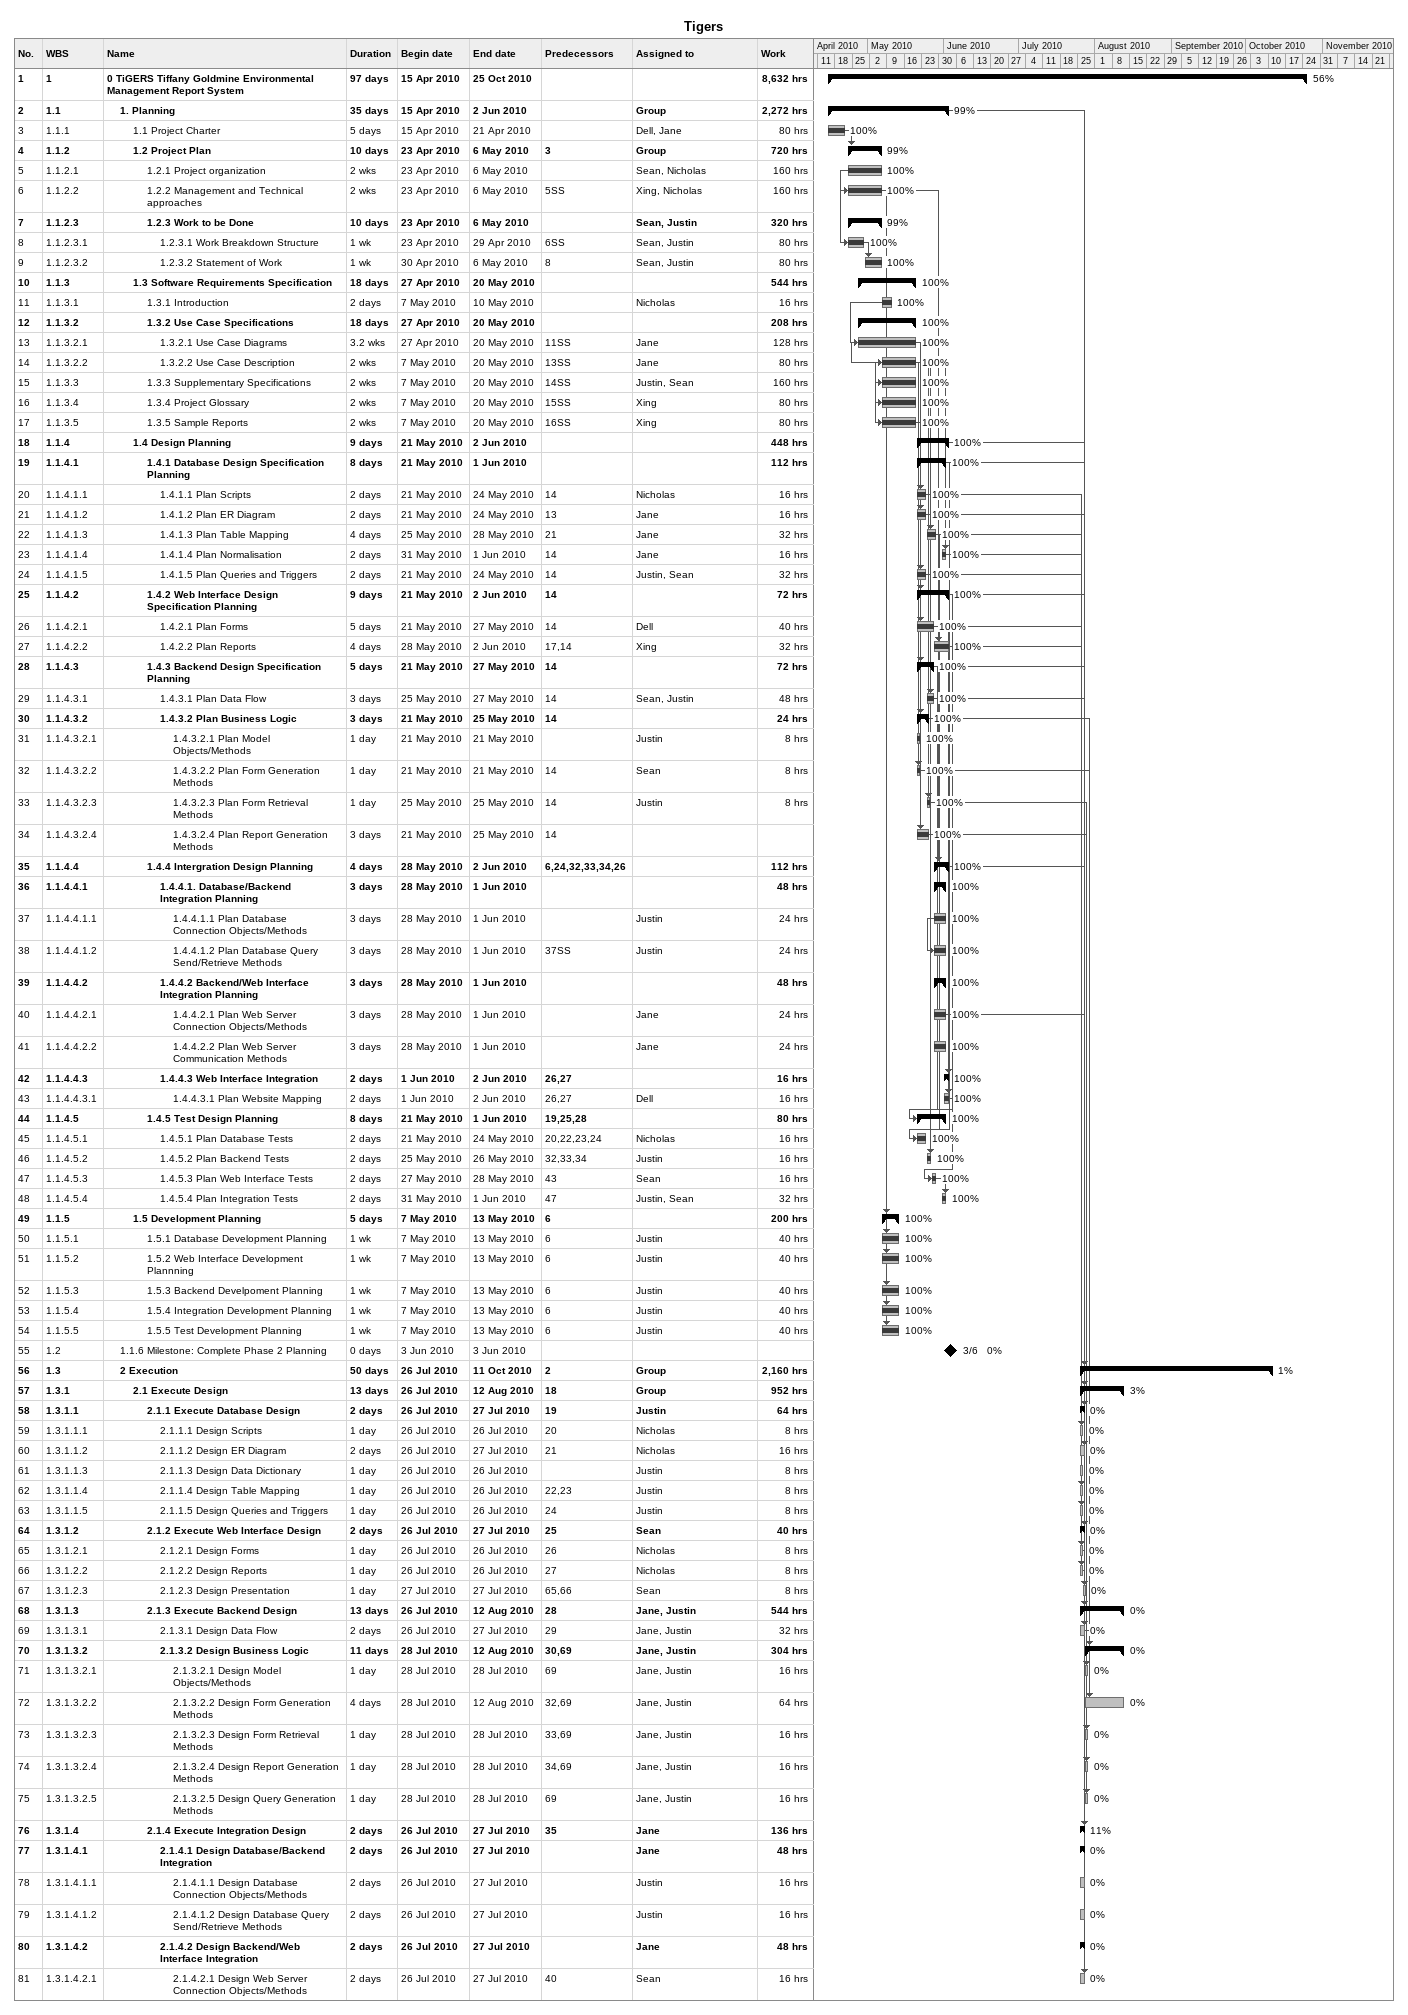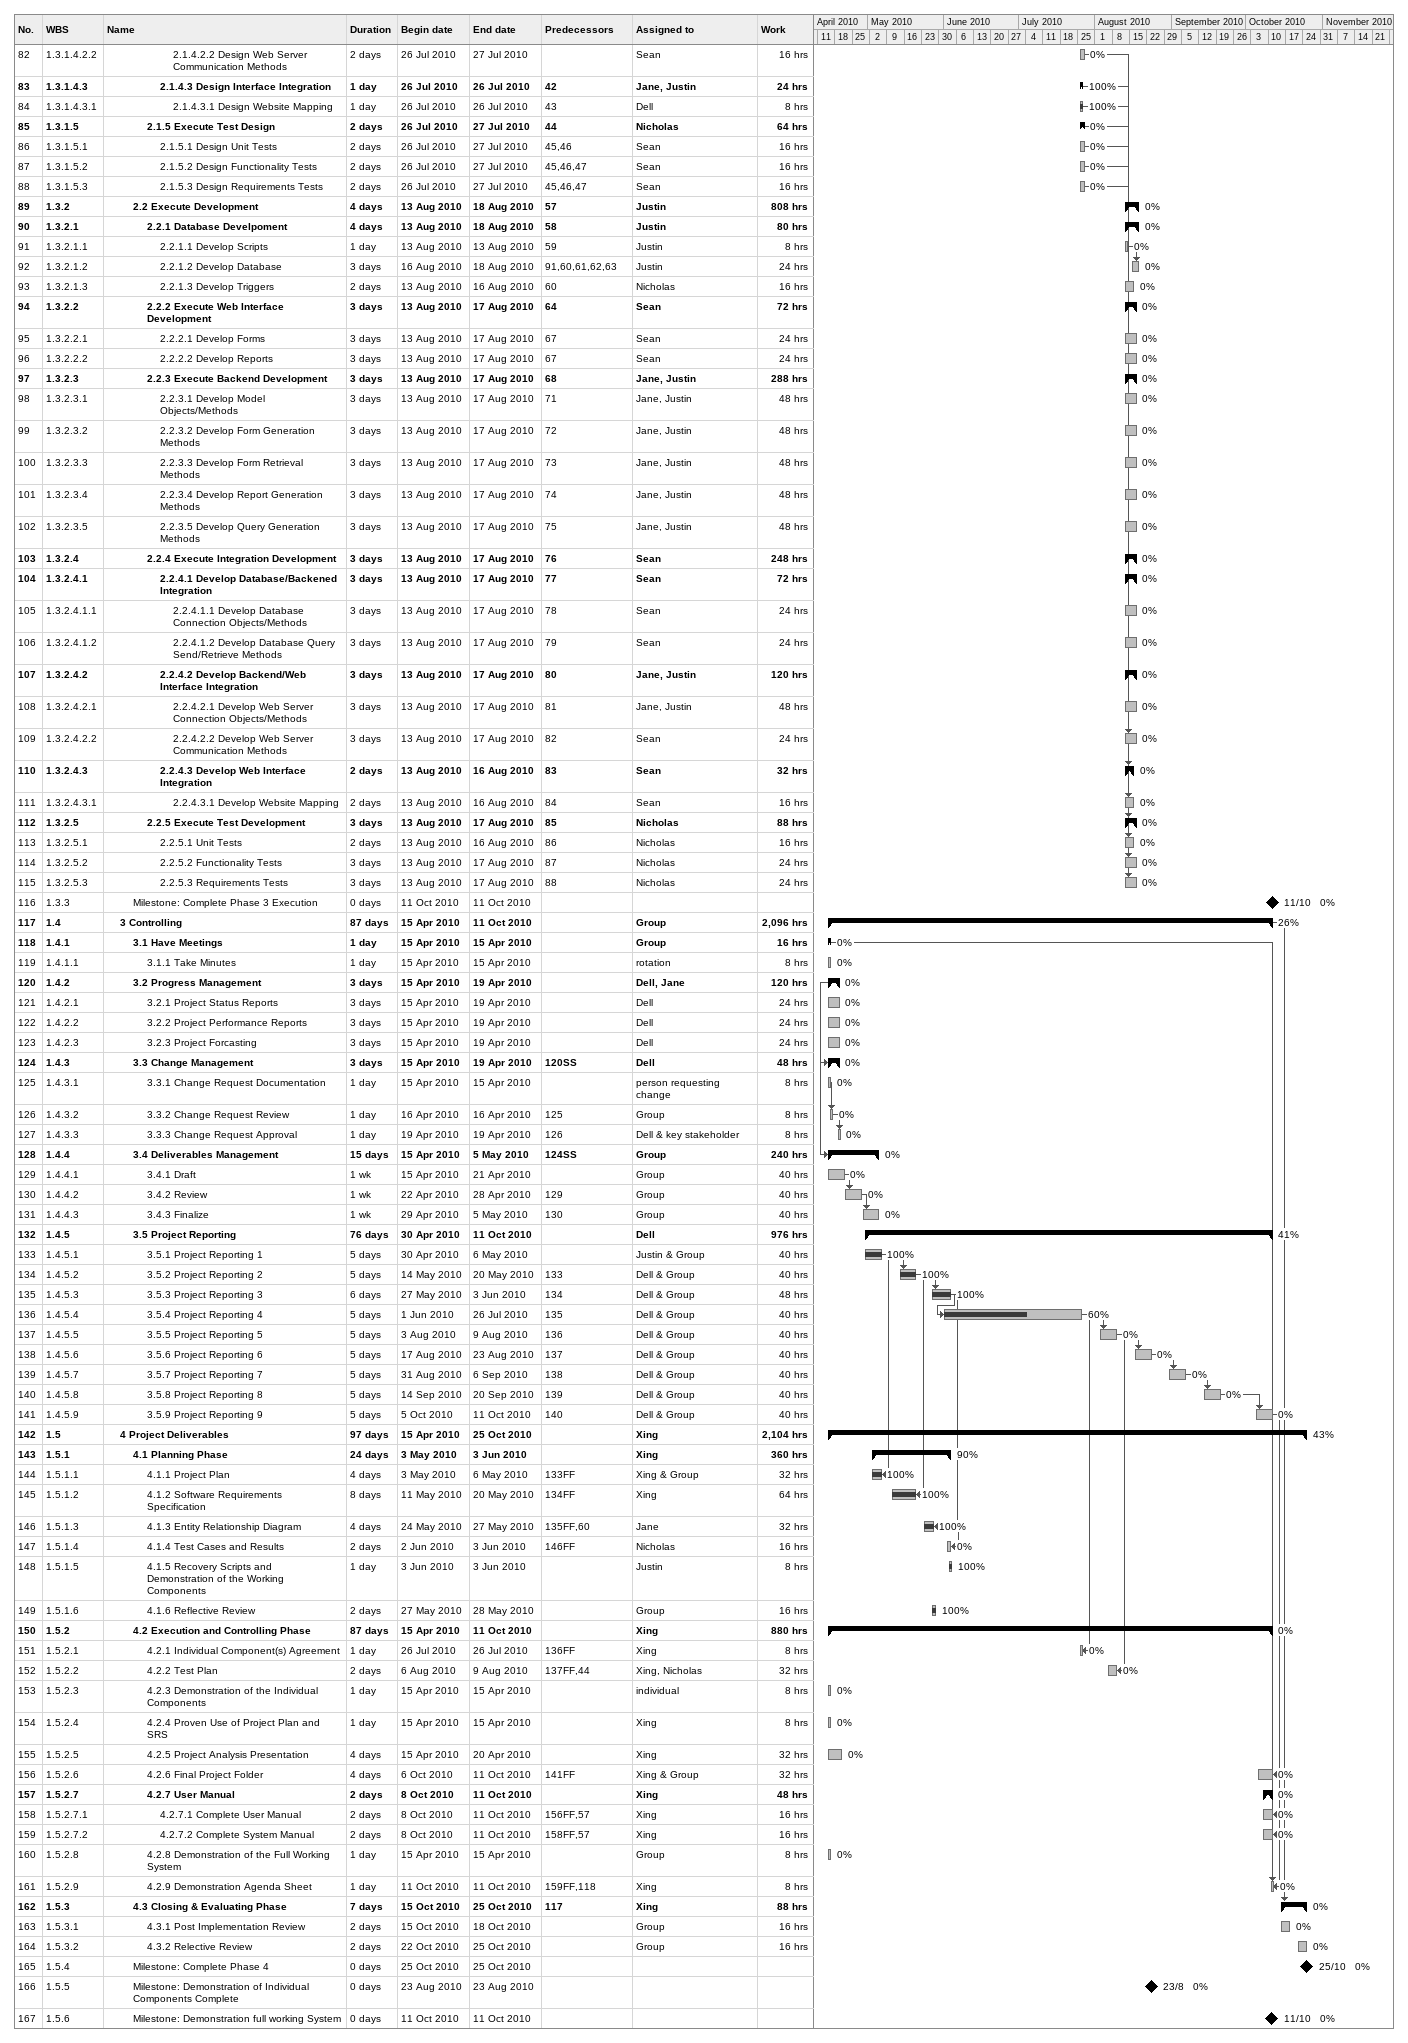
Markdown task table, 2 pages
Tigers

| ID | WBS | Task | Duration | Start | Finish | Predecessors | Resources | % complete | Work (h) |
|---|---|---|---|---|---|---|---|---|---|
| 1 | 1 | **0 TiGERS Tiffany Goldmine Environmental Management Report System** | 97d | 2010-04-15 | 2010-10-25 |  |  | 56 | 8632 |
| 2 | 1.1 | **1. Planning** | 35d | 2010-04-15 | 2010-06-02 |  | Group | 99 | 2272 |
| 3 | 1.1.1 | 1.1 Project Charter | 5d | 2010-04-15 | 2010-04-21 |  | Dell, Jane | 100 | 80 |
| 4 | 1.1.2 | **1.2 Project Plan** | 10d | 2010-04-23 | 2010-05-06 | 3 | Group | 99 | 720 |
| 5 | 1.1.2.1 | 1.2.1 Project organization | 2w | 2010-04-23 | 2010-05-06 |  | Sean, Nicholas | 100 | 160 |
| 6 | 1.1.2.2 | 1.2.2 Management and Technical approaches | 2w | 2010-04-23 | 2010-05-06 | 5SS | Xing, Nicholas | 100 | 160 |
| 7 | 1.1.2.3 | **1.2.3 Work to be Done** | 10d | 2010-04-23 | 2010-05-06 |  | Sean, Justin | 99 | 320 |
| 8 | 1.1.2.3.1 | 1.2.3.1 Work Breakdown Structure | 1w | 2010-04-23 | 2010-04-29 | 6SS | Sean, Justin | 100 | 80 |
| 9 | 1.1.2.3.2 | 1.2.3.2 Statement of Work | 1w | 2010-04-30 | 2010-05-06 | 8 | Sean, Justin | 100 | 80 |
| 10 | 1.1.3 | **1.3 Software Requirements Specification** | 18d | 2010-04-27 | 2010-05-20 |  |  | 100 | 544 |
| 11 | 1.1.3.1 | 1.3.1 Introduction | 2d | 2010-05-07 | 2010-05-10 |  | Nicholas | 100 | 16 |
| 12 | 1.1.3.2 | **1.3.2 Use Case Specifications** | 18d | 2010-04-27 | 2010-05-20 |  |  | 100 | 208 |
| 13 | 1.1.3.2.1 | 1.3.2.1 Use Case Diagrams | 3.2w | 2010-04-27 | 2010-05-20 | 11SS | Jane | 100 | 128 |
| 14 | 1.1.3.2.2 | 1.3.2.2 Use Case Description | 2w | 2010-05-07 | 2010-05-20 | 13SS | Jane | 100 | 80 |
| 15 | 1.1.3.3 | 1.3.3 Supplementary Specifications | 2w | 2010-05-07 | 2010-05-20 | 14SS | Justin, Sean | 100 | 160 |
| 16 | 1.1.3.4 | 1.3.4 Project Glossary | 2w | 2010-05-07 | 2010-05-20 | 15SS | Xing | 100 | 80 |
| 17 | 1.1.3.5 | 1.3.5 Sample Reports | 2w | 2010-05-07 | 2010-05-20 | 16SS | Xing | 100 | 80 |
| 18 | 1.1.4 | **1.4 Design Planning** | 9d | 2010-05-21 | 2010-06-02 |  |  | 100 | 448 |
| 19 | 1.1.4.1 | **1.4.1 Database Design Specification Planning** | 8d | 2010-05-21 | 2010-06-01 |  |  | 100 | 112 |
| 20 | 1.1.4.1.1 | 1.4.1.1 Plan Scripts | 2d | 2010-05-21 | 2010-05-24 | 14 | Nicholas | 100 | 16 |
| 21 | 1.1.4.1.2 | 1.4.1.2 Plan ER Diagram | 2d | 2010-05-21 | 2010-05-24 | 13 | Jane | 100 | 16 |
| 22 | 1.1.4.1.3 | 1.4.1.3 Plan Table Mapping | 4d | 2010-05-25 | 2010-05-28 | 21 | Jane | 100 | 32 |
| 23 | 1.1.4.1.4 | 1.4.1.4 Plan Normalisation | 2d | 2010-05-31 | 2010-06-01 | 14 | Jane | 100 | 16 |
| 24 | 1.1.4.1.5 | 1.4.1.5 Plan Queries and Triggers | 2d | 2010-05-21 | 2010-05-24 | 14 | Justin, Sean | 100 | 32 |
| 25 | 1.1.4.2 | **1.4.2 Web Interface Design Specification Planning** | 9d | 2010-05-21 | 2010-06-02 | 14 |  | 100 | 72 |
| 26 | 1.1.4.2.1 | 1.4.2.1 Plan Forms | 5d | 2010-05-21 | 2010-05-27 | 14 | Dell | 100 | 40 |
| 27 | 1.1.4.2.2 | 1.4.2.2 Plan Reports | 4d | 2010-05-28 | 2010-06-02 | 17, 14 | Xing | 100 | 32 |
| 28 | 1.1.4.3 | **1.4.3 Backend Design Specification Planning** | 5d | 2010-05-21 | 2010-05-27 | 14 |  | 100 | 72 |
| 29 | 1.1.4.3.1 | 1.4.3.1 Plan Data Flow | 3d | 2010-05-25 | 2010-05-27 | 14 | Sean, Justin | 100 | 48 |
| 30 | 1.1.4.3.2 | **1.4.3.2 Plan Business Logic** | 3d | 2010-05-21 | 2010-05-25 | 14 |  | 100 | 24 |
| 31 | 1.1.4.3.2.1 | 1.4.3.2.1 Plan Model Objects/Methods | 1d | 2010-05-21 | 2010-05-21 |  | Justin | 100 | 8 |
| 32 | 1.1.4.3.2.2 | 1.4.3.2.2 Plan Form Generation Methods | 1d | 2010-05-21 | 2010-05-21 | 14 | Sean | 100 | 8 |
| 33 | 1.1.4.3.2.3 | 1.4.3.2.3 Plan Form Retrieval Methods | 1d | 2010-05-25 | 2010-05-25 | 14 | Justin | 100 | 8 |
| 34 | 1.1.4.3.2.4 | 1.4.3.2.4 Plan Report Generation Methods | 3d | 2010-05-21 | 2010-05-25 | 14 |  | 100 |  |
| 35 | 1.1.4.4 | **1.4.4 Intergration Design Planning** | 4d | 2010-05-28 | 2010-06-02 | 6, 24, 32, 33, 34, 26 |  | 100 | 112 |
| 36 | 1.1.4.4.1 | **1.4.4.1. Database/Backend Integration Planning** | 3d | 2010-05-28 | 2010-06-01 |  |  | 100 | 48 |
| 37 | 1.1.4.4.1.1 | 1.4.4.1.1 Plan Database Connection Objects/Methods | 3d | 2010-05-28 | 2010-06-01 |  | Justin | 100 | 24 |
| 38 | 1.1.4.4.1.2 | 1.4.4.1.2 Plan Database Query Send/Retrieve Methods | 3d | 2010-05-28 | 2010-06-01 | 37SS | Justin | 100 | 24 |
| 39 | 1.1.4.4.2 | **1.4.4.2 Backend/Web Interface Integration Planning** | 3d | 2010-05-28 | 2010-06-01 |  |  | 100 | 48 |
| 40 | 1.1.4.4.2.1 | 1.4.4.2.1 Plan Web Server Connection Objects/Methods | 3d | 2010-05-28 | 2010-06-01 |  | Jane | 100 | 24 |
| 41 | 1.1.4.4.2.2 | 1.4.4.2.2 Plan Web Server Communication Methods | 3d | 2010-05-28 | 2010-06-01 |  | Jane | 100 | 24 |
| 42 | 1.1.4.4.3 | **1.4.4.3 Web Interface Integration** | 2d | 2010-06-01 | 2010-06-02 | 26, 27 |  | 100 | 16 |
| 43 | 1.1.4.4.3.1 | 1.4.4.3.1 Plan Website Mapping | 2d | 2010-06-01 | 2010-06-02 | 26, 27 | Dell | 100 | 16 |
| 44 | 1.1.4.5 | **1.4.5 Test Design Planning** | 8d | 2010-05-21 | 2010-06-01 | 19, 25, 28 |  | 100 | 80 |
| 45 | 1.1.4.5.1 | 1.4.5.1 Plan Database Tests | 2d | 2010-05-21 | 2010-05-24 | 20, 22, 23, 24 | Nicholas | 100 | 16 |
| 46 | 1.1.4.5.2 | 1.4.5.2 Plan Backend Tests | 2d | 2010-05-25 | 2010-05-26 | 32, 33, 34 | Justin | 100 | 16 |
| 47 | 1.1.4.5.3 | 1.4.5.3 Plan Web Interface Tests | 2d | 2010-05-27 | 2010-05-28 | 43 | Sean | 100 | 16 |
| 48 | 1.1.4.5.4 | 1.4.5.4 Plan Integration Tests | 2d | 2010-05-31 | 2010-06-01 | 47 | Justin, Sean | 100 | 32 |
| 49 | 1.1.5 | **1.5 Development Planning** | 5d | 2010-05-07 | 2010-05-13 | 6 |  | 100 | 200 |
| 50 | 1.1.5.1 | 1.5.1 Database Development Planning | 1w | 2010-05-07 | 2010-05-13 | 6 | Justin | 100 | 40 |
| 51 | 1.1.5.2 | 1.5.2 Web Interface Development Plannning | 1w | 2010-05-07 | 2010-05-13 | 6 | Justin | 100 | 40 |
| 52 | 1.1.5.3 | 1.5.3 Backend Develpoment Planning | 1w | 2010-05-07 | 2010-05-13 | 6 | Justin | 100 | 40 |
| 53 | 1.1.5.4 | 1.5.4 Integration Development Planning | 1w | 2010-05-07 | 2010-05-13 | 6 | Justin | 100 | 40 |
| 54 | 1.1.5.5 | 1.5.5 Test Development Planning | 1w | 2010-05-07 | 2010-05-13 | 6 | Justin | 100 | 40 |
| 55 | 1.2 | 1.1.6 Milestone: Complete Phase 2 Planning | 0d | 2010-06-03 | 2010-06-03 |  |  | 0 |  |
| 56 | 1.3 | **2 Execution** | 50d | 2010-07-26 | 2010-10-11 | 2 | Group | 1 | 2160 |
| 57 | 1.3.1 | **2.1 Execute Design** | 13d | 2010-07-26 | 2010-08-12 | 18 | Group | 3 | 952 |
| 58 | 1.3.1.1 | **2.1.1 Execute Database Design** | 2d | 2010-07-26 | 2010-07-27 | 19 | Justin | 0 | 64 |
| 59 | 1.3.1.1.1 | 2.1.1.1 Design Scripts | 1d | 2010-07-26 | 2010-07-26 | 20 | Nicholas | 0 | 8 |
| 60 | 1.3.1.1.2 | 2.1.1.2 Design ER Diagram | 2d | 2010-07-26 | 2010-07-27 | 21 | Nicholas | 0 | 16 |
| 61 | 1.3.1.1.3 | 2.1.1.3 Design Data Dictionary | 1d | 2010-07-26 | 2010-07-26 |  | Justin | 0 | 8 |
| 62 | 1.3.1.1.4 | 2.1.1.4 Design Table Mapping | 1d | 2010-07-26 | 2010-07-26 | 22, 23 | Justin | 0 | 8 |
| 63 | 1.3.1.1.5 | 2.1.1.5 Design Queries and Triggers | 1d | 2010-07-26 | 2010-07-26 | 24 | Justin | 0 | 8 |
| 64 | 1.3.1.2 | **2.1.2 Execute Web Interface Design** | 2d | 2010-07-26 | 2010-07-27 | 25 | Sean | 0 | 40 |
| 65 | 1.3.1.2.1 | 2.1.2.1 Design Forms | 1d | 2010-07-26 | 2010-07-26 | 26 | Nicholas | 0 | 8 |
| 66 | 1.3.1.2.2 | 2.1.2.2 Design Reports | 1d | 2010-07-26 | 2010-07-26 | 27 | Nicholas | 0 | 8 |
| 67 | 1.3.1.2.3 | 2.1.2.3 Design Presentation | 1d | 2010-07-27 | 2010-07-27 | 65, 66 | Sean | 0 | 8 |
| 68 | 1.3.1.3 | **2.1.3 Execute Backend Design** | 13d | 2010-07-26 | 2010-08-12 | 28 | Jane, Justin | 0 | 544 |
| 69 | 1.3.1.3.1 | 2.1.3.1 Design Data Flow | 2d | 2010-07-26 | 2010-07-27 | 29 | Jane, Justin | 0 | 32 |
| 70 | 1.3.1.3.2 | **2.1.3.2 Design Business Logic** | 11d | 2010-07-28 | 2010-08-12 | 30, 69 | Jane, Justin | 0 | 304 |
| 71 | 1.3.1.3.2.1 | 2.1.3.2.1 Design Model Objects/Methods | 1d | 2010-07-28 | 2010-07-28 | 69 | Jane, Justin | 0 | 16 |
| 72 | 1.3.1.3.2.2 | 2.1.3.2.2 Design Form Generation Methods | 4d | 2010-07-28 | 2010-08-12 | 32, 69 | Jane, Justin | 0 | 64 |
| 73 | 1.3.1.3.2.3 | 2.1.3.2.3 Design Form Retrieval Methods | 1d | 2010-07-28 | 2010-07-28 | 33, 69 | Jane, Justin | 0 | 16 |
| 74 | 1.3.1.3.2.4 | 2.1.3.2.4 Design Report Generation Methods | 1d | 2010-07-28 | 2010-07-28 | 34, 69 | Jane, Justin | 0 | 16 |
| 75 | 1.3.1.3.2.5 | 2.1.3.2.5 Design Query Generation Methods | 1d | 2010-07-28 | 2010-07-28 | 69 | Jane, Justin | 0 | 16 |
| 76 | 1.3.1.4 | **2.1.4 Execute Integration Design** | 2d | 2010-07-26 | 2010-07-27 | 35 | Jane | 11 | 136 |
| 77 | 1.3.1.4.1 | **2.1.4.1 Design Database/Backend Integration** | 2d | 2010-07-26 | 2010-07-27 |  | Jane | 0 | 48 |
| 78 | 1.3.1.4.1.1 | 2.1.4.1.1 Design Database Connection Objects/Methods | 2d | 2010-07-26 | 2010-07-27 |  | Justin | 0 | 16 |
| 79 | 1.3.1.4.1.2 | 2.1.4.1.2 Design Database Query Send/Retrieve Methods | 2d | 2010-07-26 | 2010-07-27 |  | Justin | 0 | 16 |
| 80 | 1.3.1.4.2 | **2.1.4.2 Design Backend/Web Interface Integration** | 2d | 2010-07-26 | 2010-07-27 |  | Jane | 0 | 48 |
| 81 | 1.3.1.4.2.1 | 2.1.4.2.1 Design Web Server Connection Objects/Methods | 2d | 2010-07-26 | 2010-07-27 | 40 | Sean | 0 | 16 |
| 82 | 1.3.1.4.2.2 | 2.1.4.2.2 Design Web Server Communication Methods | 2d | 2010-07-26 | 2010-07-27 |  | Sean | 0 | 16 |
| 83 | 1.3.1.4.3 | **2.1.4.3 Design Interface Integration** | 1d | 2010-07-26 | 2010-07-26 | 42 | Jane, Justin | 100 | 24 |
| 84 | 1.3.1.4.3.1 | 2.1.4.3.1 Design Website Mapping | 1d | 2010-07-26 | 2010-07-26 | 43 | Dell | 100 | 8 |
| 85 | 1.3.1.5 | **2.1.5 Execute Test Design** | 2d | 2010-07-26 | 2010-07-27 | 44 | Nicholas | 0 | 64 |
| 86 | 1.3.1.5.1 | 2.1.5.1 Design Unit Tests | 2d | 2010-07-26 | 2010-07-27 | 45, 46 | Sean | 0 | 16 |
| 87 | 1.3.1.5.2 | 2.1.5.2 Design Functionality Tests | 2d | 2010-07-26 | 2010-07-27 | 45, 46, 47 | Sean | 0 | 16 |
| 88 | 1.3.1.5.3 | 2.1.5.3 Design Requirements Tests | 2d | 2010-07-26 | 2010-07-27 | 45, 46, 47 | Sean | 0 | 16 |
| 89 | 1.3.2 | **2.2 Execute Development** | 4d | 2010-08-13 | 2010-08-18 | 57 | Justin | 0 | 808 |
| 90 | 1.3.2.1 | **2.2.1 Database Develpoment** | 4d | 2010-08-13 | 2010-08-18 | 58 | Justin | 0 | 80 |
| 91 | 1.3.2.1.1 | 2.2.1.1 Develop Scripts | 1d | 2010-08-13 | 2010-08-13 | 59 | Justin | 0 | 8 |
| 92 | 1.3.2.1.2 | 2.2.1.2 Develop Database | 3d | 2010-08-16 | 2010-08-18 | 91, 60, 61, 62, 63 | Justin | 0 | 24 |
| 93 | 1.3.2.1.3 | 2.2.1.3 Develop Triggers | 2d | 2010-08-13 | 2010-08-16 | 60 | Nicholas | 0 | 16 |
| 94 | 1.3.2.2 | **2.2.2 Execute Web Interface Development** | 3d | 2010-08-13 | 2010-08-17 | 64 | Sean | 0 | 72 |
| 95 | 1.3.2.2.1 | 2.2.2.1 Develop Forms | 3d | 2010-08-13 | 2010-08-17 | 67 | Sean | 0 | 24 |
| 96 | 1.3.2.2.2 | 2.2.2.2 Develop Reports | 3d | 2010-08-13 | 2010-08-17 | 67 | Sean | 0 | 24 |
| 97 | 1.3.2.3 | **2.2.3 Execute Backend Development** | 3d | 2010-08-13 | 2010-08-17 | 68 | Jane, Justin | 0 | 288 |
| 98 | 1.3.2.3.1 | 2.2.3.1 Develop Model Objects/Methods | 3d | 2010-08-13 | 2010-08-17 | 71 | Jane, Justin | 0 | 48 |
| 99 | 1.3.2.3.2 | 2.2.3.2 Develop Form Generation Methods | 3d | 2010-08-13 | 2010-08-17 | 72 | Jane, Justin | 0 | 48 |
| 100 | 1.3.2.3.3 | 2.2.3.3 Develop Form Retrieval Methods | 3d | 2010-08-13 | 2010-08-17 | 73 | Jane, Justin | 0 | 48 |
| 101 | 1.3.2.3.4 | 2.2.3.4 Develop Report Generation Methods | 3d | 2010-08-13 | 2010-08-17 | 74 | Jane, Justin | 0 | 48 |
| 102 | 1.3.2.3.5 | 2.2.3.5 Develop Query Generation Methods | 3d | 2010-08-13 | 2010-08-17 | 75 | Jane, Justin | 0 | 48 |
| 103 | 1.3.2.4 | **2.2.4 Execute Integration Development** | 3d | 2010-08-13 | 2010-08-17 | 76 | Sean | 0 | 248 |
| 104 | 1.3.2.4.1 | **2.2.4.1 Develop Database/Backened Integration** | 3d | 2010-08-13 | 2010-08-17 | 77 | Sean | 0 | 72 |
| 105 | 1.3.2.4.1.1 | 2.2.4.1.1 Develop Database Connection Objects/Methods | 3d | 2010-08-13 | 2010-08-17 | 78 | Sean | 0 | 24 |
| 106 | 1.3.2.4.1.2 | 2.2.4.1.2 Develop Database Query Send/Retrieve Methods | 3d | 2010-08-13 | 2010-08-17 | 79 | Sean | 0 | 24 |
| 107 | 1.3.2.4.2 | **2.2.4.2 Develop Backend/Web Interface Integration** | 3d | 2010-08-13 | 2010-08-17 | 80 | Jane, Justin | 0 | 120 |
| 108 | 1.3.2.4.2.1 | 2.2.4.2.1 Develop Web Server Connection Objects/Methods | 3d | 2010-08-13 | 2010-08-17 | 81 | Jane, Justin | 0 | 48 |
| 109 | 1.3.2.4.2.2 | 2.2.4.2.2 Develop Web Server Communication Methods | 3d | 2010-08-13 | 2010-08-17 | 82 | Sean | 0 | 24 |
| 110 | 1.3.2.4.3 | **2.2.4.3 Develop Web Interface Integration** | 2d | 2010-08-13 | 2010-08-16 | 83 | Sean | 0 | 32 |
| 111 | 1.3.2.4.3.1 | 2.2.4.3.1 Develop Website Mapping | 2d | 2010-08-13 | 2010-08-16 | 84 | Sean | 0 | 16 |
| 112 | 1.3.2.5 | **2.2.5 Execute Test Development** | 3d | 2010-08-13 | 2010-08-17 | 85 | Nicholas | 0 | 88 |
| 113 | 1.3.2.5.1 | 2.2.5.1 Unit Tests | 2d | 2010-08-13 | 2010-08-16 | 86 | Nicholas | 0 | 16 |
| 114 | 1.3.2.5.2 | 2.2.5.2 Functionality Tests | 3d | 2010-08-13 | 2010-08-17 | 87 | Nicholas | 0 | 24 |
| 115 | 1.3.2.5.3 | 2.2.5.3 Requirements Tests | 3d | 2010-08-13 | 2010-08-17 | 88 | Nicholas | 0 | 24 |
| 116 | 1.3.3 | Milestone: Complete Phase 3 Execution | 0d | 2010-10-11 | 2010-10-11 |  |  | 0 |  |
| 117 | 1.4 | **3 Controlling** | 87d | 2010-04-15 | 2010-10-11 |  | Group | 26 | 2096 |
| 118 | 1.4.1 | **3.1 Have Meetings** | 1d | 2010-04-15 | 2010-04-15 |  | Group | 0 | 16 |
| 119 | 1.4.1.1 | 3.1.1 Take Minutes | 1d | 2010-04-15 | 2010-04-15 |  | rotation | 0 | 8 |
| 120 | 1.4.2 | **3.2 Progress Management** | 3d | 2010-04-15 | 2010-04-19 |  | Dell, Jane | 0 | 120 |
| 121 | 1.4.2.1 | 3.2.1 Project Status Reports | 3d | 2010-04-15 | 2010-04-19 |  | Dell | 0 | 24 |
| 122 | 1.4.2.2 | 3.2.2 Project Performance Reports | 3d | 2010-04-15 | 2010-04-19 |  | Dell | 0 | 24 |
| 123 | 1.4.2.3 | 3.2.3 Project Forcasting | 3d | 2010-04-15 | 2010-04-19 |  | Dell | 0 | 24 |
| 124 | 1.4.3 | **3.3 Change Management** | 3d | 2010-04-15 | 2010-04-19 | 120SS | Dell | 0 | 48 |
| 125 | 1.4.3.1 | 3.3.1 Change Request Documentation | 1d | 2010-04-15 | 2010-04-15 |  | person requesting change | 0 | 8 |
| 126 | 1.4.3.2 | 3.3.2 Change Request Review | 1d | 2010-04-16 | 2010-04-16 | 125 | Group | 0 | 8 |
| 127 | 1.4.3.3 | 3.3.3 Change Request Approval | 1d | 2010-04-19 | 2010-04-19 | 126 | Dell & key stakeholder | 0 | 8 |
| 128 | 1.4.4 | **3.4 Deliverables Management** | 15d | 2010-04-15 | 2010-05-05 | 124SS | Group | 0 | 240 |
| 129 | 1.4.4.1 | 3.4.1 Draft | 1w | 2010-04-15 | 2010-04-21 |  | Group | 0 | 40 |
| 130 | 1.4.4.2 | 3.4.2 Review | 1w | 2010-04-22 | 2010-04-28 | 129 | Group | 0 | 40 |
| 131 | 1.4.4.3 | 3.4.3 Finalize | 1w | 2010-04-29 | 2010-05-05 | 130 | Group | 0 | 40 |
| 132 | 1.4.5 | **3.5 Project Reporting** | 76d | 2010-04-30 | 2010-10-11 |  | Dell | 41 | 976 |
| 133 | 1.4.5.1 | 3.5.1 Project Reporting 1 | 5d | 2010-04-30 | 2010-05-06 |  | Justin & Group | 100 | 40 |
| 134 | 1.4.5.2 | 3.5.2 Project Reporting 2 | 5d | 2010-05-14 | 2010-05-20 | 133 | Dell & Group | 100 | 40 |
| 135 | 1.4.5.3 | 3.5.3 Project Reporting 3 | 6d | 2010-05-27 | 2010-06-03 | 134 | Dell & Group | 100 | 48 |
| 136 | 1.4.5.4 | 3.5.4 Project Reporting 4 | 5d | 2010-06-01 | 2010-07-26 | 135 | Dell & Group | 60 | 40 |
| 137 | 1.4.5.5 | 3.5.5 Project Reporting 5 | 5d | 2010-08-03 | 2010-08-09 | 136 | Dell & Group | 0 | 40 |
| 138 | 1.4.5.6 | 3.5.6 Project Reporting 6 | 5d | 2010-08-17 | 2010-08-23 | 137 | Dell & Group | 0 | 40 |
| 139 | 1.4.5.7 | 3.5.7 Project Reporting 7 | 5d | 2010-08-31 | 2010-09-06 | 138 | Dell & Group | 0 | 40 |
| 140 | 1.4.5.8 | 3.5.8 Project Reporting 8 | 5d | 2010-09-14 | 2010-09-20 | 139 | Dell & Group | 0 | 40 |
| 141 | 1.4.5.9 | 3.5.9 Project Reporting 9 | 5d | 2010-10-05 | 2010-10-11 | 140 | Dell & Group | 0 | 40 |
| 142 | 1.5 | **4 Project Deliverables** | 97d | 2010-04-15 | 2010-10-25 |  | Xing | 43 | 2104 |
| 143 | 1.5.1 | **4.1 Planning Phase** | 24d | 2010-05-03 | 2010-06-03 |  | Xing | 90 | 360 |
| 144 | 1.5.1.1 | 4.1.1 Project Plan | 4d | 2010-05-03 | 2010-05-06 | 133FF | Xing & Group | 100 | 32 |
| 145 | 1.5.1.2 | 4.1.2 Software Requirements Specification | 8d | 2010-05-11 | 2010-05-20 | 134FF | Xing | 100 | 64 |
| 146 | 1.5.1.3 | 4.1.3 Entity Relationship Diagram | 4d | 2010-05-24 | 2010-05-27 | 135FF, 60 | Jane | 100 | 32 |
| 147 | 1.5.1.4 | 4.1.4 Test Cases and Results | 2d | 2010-06-02 | 2010-06-03 | 146FF | Nicholas | 0 | 16 |
| 148 | 1.5.1.5 | 4.1.5 Recovery Scripts and Demonstration of the Working Components | 1d | 2010-06-03 | 2010-06-03 |  | Justin | 100 | 8 |
| 149 | 1.5.1.6 | 4.1.6 Reflective Review | 2d | 2010-05-27 | 2010-05-28 |  | Group | 100 | 16 |
| 150 | 1.5.2 | **4.2 Execution and Controlling Phase** | 87d | 2010-04-15 | 2010-10-11 |  | Xing | 0 | 880 |
| 151 | 1.5.2.1 | 4.2.1 Individual Component(s) Agreement | 1d | 2010-07-26 | 2010-07-26 | 136FF | Xing | 0 | 8 |
| 152 | 1.5.2.2 | 4.2.2 Test Plan | 2d | 2010-08-06 | 2010-08-09 | 137FF, 44 | Xing, Nicholas | 0 | 32 |
| 153 | 1.5.2.3 | 4.2.3 Demonstration of the Individual Components | 1d | 2010-04-15 | 2010-04-15 |  | individual | 0 | 8 |
| 154 | 1.5.2.4 | 4.2.4 Proven Use of Project Plan and SRS | 1d | 2010-04-15 | 2010-04-15 |  | Xing | 0 | 8 |
| 155 | 1.5.2.5 | 4.2.5 Project Analysis Presentation | 4d | 2010-04-15 | 2010-04-20 |  | Xing | 0 | 32 |
| 156 | 1.5.2.6 | 4.2.6 Final Project Folder | 4d | 2010-10-06 | 2010-10-11 | 141FF | Xing & Group | 0 | 32 |
| 157 | 1.5.2.7 | **4.2.7 User Manual** | 2d | 2010-10-08 | 2010-10-11 |  | Xing | 0 | 48 |
| 158 | 1.5.2.7.1 | 4.2.7.1 Complete User Manual | 2d | 2010-10-08 | 2010-10-11 | 156FF, 57 | Xing | 0 | 16 |
| 159 | 1.5.2.7.2 | 4.2.7.2 Complete System Manual | 2d | 2010-10-08 | 2010-10-11 | 158FF, 57 | Xing | 0 | 16 |
| 160 | 1.5.2.8 | 4.2.8 Demonstration of the Full Working System | 1d | 2010-04-15 | 2010-04-15 |  | Group | 0 | 8 |
| 161 | 1.5.2.9 | 4.2.9 Demonstration Agenda Sheet | 1d | 2010-10-11 | 2010-10-11 | 159FF, 118 | Xing | 0 | 8 |
| 162 | 1.5.3 | **4.3 Closing & Evaluating Phase** | 7d | 2010-10-15 | 2010-10-25 | 117 | Xing | 0 | 88 |
| 163 | 1.5.3.1 | 4.3.1 Post Implementation Review | 2d | 2010-10-15 | 2010-10-18 |  | Group | 0 | 16 |
| 164 | 1.5.3.2 | 4.3.2 Relective Review | 2d | 2010-10-22 | 2010-10-25 |  | Group | 0 | 16 |
| 165 | 1.5.4 | Milestone: Complete Phase 4 | 0d | 2010-10-25 | 2010-10-25 |  |  | 0 |  |
| 166 | 1.5.5 | Milestone: Demonstration of Individual Components Complete | 0d | 2010-08-23 | 2010-08-23 |  |  | 0 |  |
| 167 | 1.5.6 | Milestone: Demonstration full working System | 0d | 2010-10-11 | 2010-10-11 |  |  | 0 |  |
